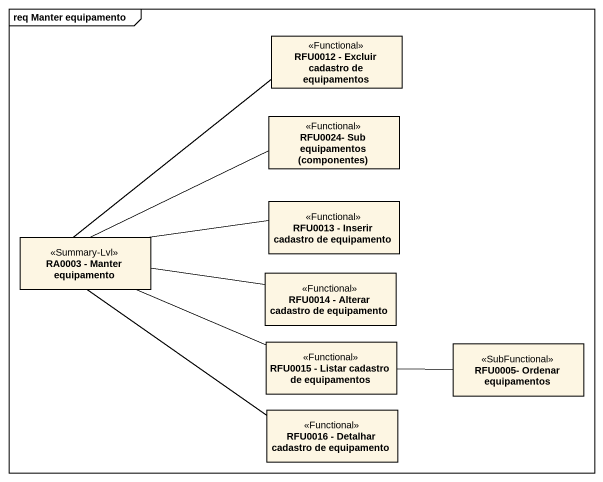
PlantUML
@startuml
mainframe req Manter equipamento
hide circle
hide empty members
class "RFU0012 - Excluir cadastro de equipamentos" as RFU0012_Excluir_cadastro_de <<Functional>>
class "RFU0024- Sub equipamentos (componentes)" as RFU0024_Sub_equipamentos <<Functional>>
class "RFU0013 - Inserir cadastro de equipamento" as RFU0013_Inserir_cadastro_de <<Functional>>
class "RA0003 - Manter equipamento" as RA0003_Manter_equipamento <<Summary-Lvl>>
class "RFU0014 - Alterar cadastro de equipamento" as RFU0014_Alterar_cadastro_de <<Functional>>
class "RFU0015 - Listar cadastro de equipamentos" as RFU0015_Listar_cadastro_de <<Functional>>
class "RFU0005- Ordenar equipamentos" as RFU0005_Ordenar_equipamentos <<SubFunctional>>
class "RFU0016 - Detalhar cadastro de equipamento" as RFU0016_Detalhar_cadastro <<Functional>>
RA0003_Manter_equipamento -up- RFU0012_Excluir_cadastro_de
RA0003_Manter_equipamento -right- RFU0024_Sub_equipamentos
RA0003_Manter_equipamento -right- RFU0013_Inserir_cadastro_de
RA0003_Manter_equipamento -right- RFU0014_Alterar_cadastro_de
RA0003_Manter_equipamento -right- RFU0015_Listar_cadastro_de
RA0003_Manter_equipamento -- RFU0016_Detalhar_cadastro
RFU0015_Listar_cadastro_de -right- RFU0005_Ordenar_equipamentos
@enduml
